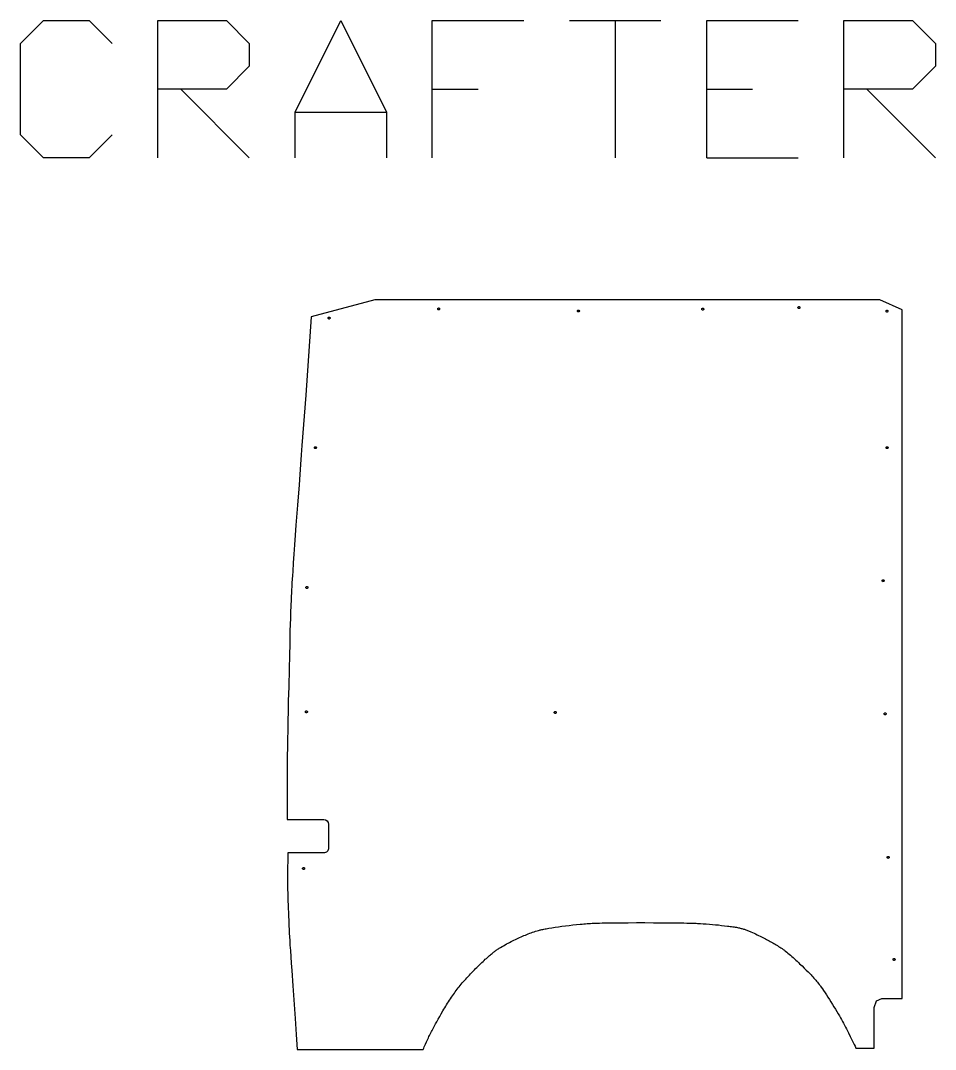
# Model space of a CAD drawing. Extents: x -900 to 7408, y -3188 to 1710.
# Drawn here: x -900 to 962, y -385 to 1710 of the extents above; entities that cross this region are included whole.
import ezdxf

# ---------------------------------------------------------------- set-up
doc = ezdxf.new("R2010")
doc.units = 0
doc.layers.add('Default_Layer', color=1, linetype='CONTINUOUS')

msp = doc.modelspace()

# ---------------------------------------------------------------- linework, layer by layer
at = {"layer": 'Default_Layer'}
for points in [[(-714, 1476.9), (-760.5, 1430.3), (-853.7, 1430.3), (-900.2, 1476.9), (-900.2, 1663.2), (-853.7, 1709.7), (-760.5, 1709.7), (-714, 1663.2)], [(-620.8, 1430.3), (-620.8, 1709.7), (-481.1, 1709.7), (-434.6, 1663.2), (-434.6, 1616.6), (-481.1, 1570), (-620.8, 1570)], [(-341.4, 1430.3), (-341.4, 1523.5), (-248.3, 1709.7), (-155.2, 1523.5), (-155.2, 1430.3)], [(-62, 1430.3), (-62, 1709.7), (124.2, 1709.7)], [(217.4, 1709.7), (403.6, 1709.7)], [(310.5, 1709.7), (310.5, 1430.3)], [(496.8, 1430.3), (496.8, 1709.7), (683, 1709.7)], [(776.2, 1430.3), (776.2, 1709.7), (915.9, 1709.7), (962.4, 1663.2), (962.4, 1616.6), (915.9, 1570), (776.2, 1570)], [(-574.3, 1570), (-434.6, 1430.3)], [(-62, 1570), (31.1, 1570)], [(496.8, 1570), (589.9, 1570)], [(822.7, 1570), (962.4, 1430.3)], [(-341.4, 1523.5), (-155.2, 1523.5)], [(496.8, 1430.3), (683, 1430.3)]]:
    msp.add_lwpolyline(points, dxfattribs=at)
msp.add_lwpolyline([(-283.1, 83, -0.414163), (-273.1, 73), (-273.1, 24.7, -0.414273), (-283.1, 14.7), (-355.8, 14.7), (-355.9, 7.1), (-356.1, -0.5), (-356.5, -15.6), (-356.6, -23.2), (-356.7, -30.7), (-356.8, -34.5), (-356.8, -38.3), (-356.8, -42.1), (-356.8, -45.8), (-356.7, -50), (-356.6, -54.9), (-356.5, -60.4), (-356.3, -66.4), (-355.9, -79.9), (-355.4, -94.7), (-354.8, -110.4), (-354.2, -126.2), (-353.8, -134), (-353.5, -141.6), (-353.1, -149), (-352.8, -156), (-352.3, -163.8), (-351.8, -173.3), (-351, -184.3), (-350.2, -196.6), (-349.3, -210.1), (-348.3, -224.6), (-346.1, -255.9), (-341.3, -322.5), (-339, -355.2), (-336.9, -385.5), (-80.7, -385.5), (-79.5, -382.9), (-78.3, -380.3), (-75.9, -375.1), (-73.6, -369.9), (-71.2, -364.7), (-70, -362.1), (-68.8, -359.5), (-67.6, -356.9), (-66.4, -354.3), (-65.1, -351.7), (-63.8, -349.2), (-62.5, -346.7), (-61.2, -344.1), (-57.7, -337.7), (-55.4, -333.6), (-52.9, -329), (-50, -323.9), (-46.9, -318.5), (-43.6, -312.8), (-40.2, -306.8), (-38.4, -303.8), (-36.5, -300.7), (-34.7, -297.7), (-32.8, -294.6), (-30.8, -291.5), (-28.9, -288.4), (-27, -285.4), (-25, -282.3), (-23, -279.3), (-21.1, -276.4), (-19.1, -273.5), (-17.1, -270.7), (-15.1, -267.9), (-13.2, -265.2), (-11.3, -262.7), (-9.3, -260.2), (-7.4, -257.7), (-5.3, -255.2), (-3.2, -252.7), (-1, -250.1), (1.3, -247.5), (3.6, -244.9), (6, -242.2), (8.5, -239.5), (11, -236.8), (13.5, -234.1), (16, -231.5), (18.6, -228.8), (21.2, -226.1), (23.8, -223.5), (26.3, -220.9), (28.9, -218.4), (31.5, -215.9), (34, -213.4), (36.5, -211), (38.9, -208.6), (41.3, -206.3), (43.7, -204.1), (46, -202), (48.2, -200), (50.4, -198), (52.4, -196.2), (54.4, -194.5), (56.3, -192.8), (58.1, -191.3), (59.7, -189.9), (61.3, -188.7), (62.7, -187.6), (64.1, -186.5), (65.5, -185.5), (66.9, -184.5), (68.3, -183.5), (69.7, -182.5), (71.1, -181.5), (72.6, -180.6), (74.1, -179.6), (75.5, -178.7), (77, -177.8), (80, -176), (83, -174.2), (86.1, -172.5), (89.1, -170.8), (92.2, -169.2), (95.2, -167.6), (98.3, -166), (101.3, -164.5), (104.3, -163.1), (107.2, -161.7), (110.1, -160.3), (113, -158.9), (115.8, -157.6), (118.7, -156.3), (121.6, -155), (124.6, -153.7), (127.5, -152.5), (130.4, -151.3), (133.4, -150.1), (136.3, -149), (139.3, -147.9), (142.3, -146.8), (145.3, -145.8), (148.3, -144.8), (151.4, -143.9), (154.4, -143), (156, -142.6), (157.5, -142.2), (159.1, -141.8), (161, -141.4), (163, -141), (165.2, -140.6), (167.6, -140.1), (170.1, -139.7), (172.8, -139.2), (175.6, -138.7), (181.6, -137.7), (188.1, -136.8), (195, -135.8), (202.1, -134.8), (209.4, -133.9), (216.9, -133), (224.4, -132.1), (231.9, -131.3), (239.4, -130.5), (243, -130.2), (246.6, -129.9), (250.1, -129.6), (253.6, -129.3), (257, -129), (260.2, -128.8), (263.8, -128.6), (268, -128.4), (272.9, -128.3), (278.3, -128.1), (284.2, -128), (290.6, -127.8), (297.4, -127.7), (304.6, -127.6), (312.2, -127.5), (320.1, -127.5), (336.5, -127.4), (353.6, -127.3), (371, -127.3), (388.3, -127.4), (405.2, -127.5), (421.4, -127.6), (436.4, -127.8), (443.4, -127.9), (450, -128), (456.1, -128.1), (461.7, -128.2), (466.7, -128.4), (471.2, -128.5), (475, -128.7), (478.1, -128.8), (483.8, -129.2), (489.8, -129.5), (495.9, -130), (502.1, -130.5), (508.4, -131), (514.7, -131.5), (521, -132.1), (527.1, -132.8), (533.2, -133.5), (539, -134.2), (541.8, -134.5), (544.6, -134.9), (547.3, -135.3), (549.9, -135.7), (552.4, -136), (554.8, -136.4), (557.1, -136.8), (559.3, -137.3), (561.4, -137.7), (563.3, -138.1), (565.2, -138.5), (566.9, -139), (568.5, -139.4), (570.1, -139.9), (571.8, -140.4), (573.4, -140.9), (575.1, -141.5), (576.7, -142.1), (578.4, -142.7), (580, -143.3), (581.7, -143.9), (583.3, -144.6), (585, -145.3), (586.6, -145.9), (589.9, -147.4), (593.1, -148.8), (596.2, -150.3), (599.4, -151.8), (602.4, -153.3), (605.4, -154.8), (608.3, -156.2), (611, -157.6), (616.3, -160.3), (618.8, -161.6), (621.3, -162.9), (623.8, -164.3), (626.2, -165.6), (628.7, -167), (631.1, -168.4), (633.6, -169.8), (636, -171.2), (638.4, -172.6), (640.8, -174.1), (643.2, -175.6), (645.6, -177.1), (647.9, -178.7), (650.2, -180.3), (652.5, -181.9), (654.8, -183.6), (656, -184.4), (657.1, -185.3), (659.6, -187.3), (662.1, -189.3), (664.7, -191.5), (667.3, -193.8), (670, -196.2), (672.8, -198.6), (675.5, -201.1), (678.2, -203.5), (680.8, -206), (683.5, -208.5), (686, -210.9), (690.8, -215.6), (695.1, -219.8), (699.1, -223.8), (703.1, -227.8), (705.1, -229.8), (707.1, -231.8), (709.1, -233.8), (711, -235.9), (712.9, -238), (714.8, -240.1), (716.7, -242.2), (718.6, -244.3), (720.4, -246.4), (722.2, -248.6), (724, -250.8), (725.7, -253), (726.6, -254.2), (727.6, -255.5), (728.7, -257), (729.8, -258.5), (732.2, -262), (734.8, -265.8), (737.6, -270), (740.5, -274.4), (743.6, -279.1), (746.6, -283.9), (749.8, -288.8), (752.9, -293.7), (755.9, -298.6), (758.9, -303.4), (761.8, -308.1), (764.5, -312.7), (767, -316.9), (769.3, -320.9), (771.4, -324.7), (773.5, -328.5), (775.5, -332.3), (777.6, -336.1), (779.5, -340), (781.5, -343.9), (783.4, -347.8), (785.3, -351.7), (789.1, -359.5), (792.9, -367.4), (796.8, -375.2), (798.7, -379.1), (800.6, -383), (837.5, -383), (837.5, -300.3), (842.6, -286.4), (853.4, -281.8), (894.8, -281.8), (894.8, 185.7), (894.8, 653.3), (894.8, 1120.8), (849.5, 1141.2), (335.3, 1141.2), (-179, 1141.2), (-308.8, 1106.3), (-319.5, 947.2), (-327.4, 844.3), (-328.8, 825.2), (-330.3, 805.4), (-331.8, 785.2), (-333.3, 764.6), (-336.4, 723.1), (-339.5, 681.9), (-341, 661.8), (-342.4, 642.3), (-343.8, 623.3), (-345, 605.2), (-346.2, 588.1), (-346.7, 579.9), (-347.2, 572), (-347.7, 564.4), (-348.1, 557.1), (-348.5, 550.2), (-348.8, 543.6), (-349.1, 537.3), (-349.4, 530.9), (-350, 518.1), (-350.5, 505.3), (-350.9, 492.6), (-351.3, 479.8), (-351.7, 467), (-352, 454.3), (-352.3, 441.5), (-352.9, 415.9), (-353.5, 390.4), (-353.7, 377.6), (-354, 364.8), (-354.4, 352.1), (-354.7, 339.3), (-355.1, 324), (-355.4, 308.7), (-356.1, 278.2), (-356.4, 262.9), (-356.7, 247.6), (-357, 232.3), (-357.1, 224.7), (-357.2, 217), (-357.3, 209.3), (-357.3, 201.4), (-357.3, 193.4), (-357.4, 185.2), (-357.4, 168.5), (-357.3, 151.5), (-357.2, 117), (-357.2, 99.9), (-357.2, 83), (-283.1, 83)], format="xyb", close=True, dxfattribs=at)
for points in [[(-50.9, 1122.5), (-50.9, 1122.7), (-50.9, 1122.9), (-50.9, 1123.1), (-50.8, 1123.3), (-50.7, 1123.5), (-50.6, 1123.6), (-50.5, 1123.8), (-50.4, 1123.9), (-50.2, 1124), (-50.1, 1124.2), (-49.9, 1124.3), (-49.7, 1124.3), (-49.5, 1124.4), (-49.3, 1124.5), (-49.1, 1124.5), (-48.9, 1124.5), (-48.7, 1124.5), (-48.5, 1124.5), (-48.3, 1124.4), (-48.2, 1124.3), (-48, 1124.3), (-47.8, 1124.2), (-47.7, 1124), (-47.5, 1123.9), (-47.4, 1123.8), (-47.3, 1123.6), (-47.2, 1123.5), (-47.1, 1123.3), (-47, 1123.1), (-47, 1122.9), (-47, 1122.7), (-46.9, 1122.5), (-47, 1122.3), (-47, 1122.1), (-47, 1121.9), (-47.1, 1121.7), (-47.2, 1121.6), (-47.3, 1121.4), (-47.4, 1121.2), (-47.5, 1121.1), (-47.7, 1121), (-47.8, 1120.8), (-48, 1120.7), (-48.2, 1120.7), (-48.3, 1120.6), (-48.5, 1120.5), (-48.7, 1120.5), (-48.9, 1120.5), (-49.1, 1120.5), (-49.3, 1120.5), (-49.5, 1120.6), (-49.7, 1120.7), (-49.9, 1120.7), (-50.1, 1120.8), (-50.2, 1121), (-50.4, 1121.1), (-50.5, 1121.2), (-50.6, 1121.4), (-50.7, 1121.6), (-50.8, 1121.7), (-50.9, 1121.9), (-50.9, 1122.1), (-50.9, 1122.3), (-50.9, 1122.5)], [(233.6, 1118.3), (233.6, 1118.5), (233.6, 1118.7), (233.7, 1118.9), (233.7, 1119.1), (233.8, 1119.3), (233.9, 1119.5), (234, 1119.6), (234.2, 1119.8), (234.3, 1119.9), (234.5, 1120), (234.6, 1120.1), (234.8, 1120.2), (235, 1120.2), (235.2, 1120.3), (235.4, 1120.3), (235.6, 1120.3), (235.8, 1120.3), (236, 1120.3), (236.2, 1120.2), (236.3, 1120.2), (236.5, 1120.1), (236.7, 1120), (236.8, 1119.9), (237, 1119.8), (237.1, 1119.6), (237.2, 1119.5), (237.3, 1119.3), (237.4, 1119.1), (237.5, 1118.9), (237.5, 1118.7), (237.6, 1118.5), (237.6, 1118.3), (237.6, 1118.1), (237.5, 1117.9), (237.5, 1117.7), (237.4, 1117.6), (237.3, 1117.4), (237.2, 1117.2), (237.1, 1117.1), (237, 1116.9), (236.8, 1116.8), (236.7, 1116.7), (236.5, 1116.6), (236.3, 1116.5), (236.2, 1116.4), (236, 1116.4), (235.8, 1116.4), (235.6, 1116.3), (235.4, 1116.4), (235.2, 1116.4), (235, 1116.4), (234.8, 1116.5), (234.6, 1116.6), (234.5, 1116.7), (234.3, 1116.8), (234.2, 1116.9), (234, 1117.1), (233.9, 1117.2), (233.8, 1117.4), (233.7, 1117.6), (233.7, 1117.7), (233.6, 1117.9), (233.6, 1118.1), (233.6, 1118.3)], [(486.7, 1122.2), (486.7, 1122.4), (486.7, 1122.6), (486.7, 1122.8), (486.8, 1122.9), (486.9, 1123.1), (487, 1123.3), (487.1, 1123.4), (487.2, 1123.6), (487.4, 1123.7), (487.5, 1123.8), (487.7, 1123.9), (487.9, 1124), (488.1, 1124.1), (488.3, 1124.1), (488.4, 1124.2), (488.7, 1124.2), (488.9, 1124.2), (489.1, 1124.1), (489.2, 1124.1), (489.4, 1124), (489.6, 1123.9), (489.8, 1123.8), (489.9, 1123.7), (490.1, 1123.6), (490.2, 1123.4), (490.3, 1123.3), (490.4, 1123.1), (490.5, 1122.9), (490.6, 1122.8), (490.6, 1122.6), (490.6, 1122.4), (490.7, 1122.2), (490.6, 1122), (490.6, 1121.8), (490.6, 1121.6), (490.5, 1121.4), (490.4, 1121.2), (490.3, 1121), (490.2, 1120.9), (490.1, 1120.7), (489.9, 1120.6), (489.8, 1120.5), (489.6, 1120.4), (489.4, 1120.3), (489.2, 1120.3), (489.1, 1120.2), (488.9, 1120.2), (488.7, 1120.2), (488.4, 1120.2), (488.3, 1120.2), (488.1, 1120.3), (487.9, 1120.3), (487.7, 1120.4), (487.5, 1120.5), (487.4, 1120.6), (487.2, 1120.7), (487.1, 1120.9), (487, 1121), (486.9, 1121.2), (486.8, 1121.4), (486.7, 1121.6), (486.7, 1121.8), (486.7, 1122), (486.7, 1122.2)], [(682.6, 1125.2), (682.6, 1125.4), (682.7, 1125.6), (682.7, 1125.8), (682.8, 1126), (682.9, 1126.2), (683, 1126.4), (683.1, 1126.5), (683.2, 1126.7), (683.4, 1126.8), (683.5, 1126.9), (683.7, 1127), (683.9, 1127.1), (684, 1127.2), (684.2, 1127.2), (684.4, 1127.2), (684.6, 1127.2), (684.8, 1127.2), (685, 1127.2), (685.2, 1127.2), (685.4, 1127.1), (685.6, 1127), (685.8, 1126.9), (685.9, 1126.8), (686.1, 1126.7), (686.2, 1126.5), (686.3, 1126.4), (686.4, 1126.2), (686.5, 1126), (686.5, 1125.8), (686.6, 1125.6), (686.6, 1125.4), (686.6, 1125.2), (686.6, 1125), (686.6, 1124.8), (686.5, 1124.6), (686.5, 1124.5), (686.4, 1124.3), (686.3, 1124.1), (686.2, 1124), (686.1, 1123.8), (685.9, 1123.7), (685.8, 1123.6), (685.6, 1123.5), (685.4, 1123.4), (685.2, 1123.3), (685, 1123.3), (684.8, 1123.3), (684.6, 1123.2), (684.4, 1123.3), (684.2, 1123.3), (684, 1123.3), (683.9, 1123.4), (683.7, 1123.5), (683.5, 1123.6), (683.4, 1123.7), (683.2, 1123.8), (683.1, 1124), (683, 1124.1), (682.9, 1124.3), (682.8, 1124.5), (682.7, 1124.6), (682.7, 1124.8), (682.6, 1125), (682.6, 1125.2)], [(861.9, 1117.9), (861.9, 1118.1), (861.9, 1118.3), (862, 1118.5), (862, 1118.7), (862.1, 1118.9), (862.2, 1119), (862.3, 1119.2), (862.5, 1119.3), (862.6, 1119.5), (862.8, 1119.6), (862.9, 1119.7), (863.1, 1119.8), (863.3, 1119.8), (863.5, 1119.9), (863.7, 1119.9), (863.9, 1119.9), (864.1, 1119.9), (864.3, 1119.9), (864.5, 1119.8), (864.7, 1119.8), (864.8, 1119.7), (865, 1119.6), (865.1, 1119.5), (865.3, 1119.3), (865.4, 1119.2), (865.5, 1119), (865.6, 1118.9), (865.7, 1118.7), (865.8, 1118.5), (865.8, 1118.3), (865.9, 1118.1), (865.9, 1117.9), (865.9, 1117.7), (865.8, 1117.5), (865.8, 1117.3), (865.7, 1117.1), (865.6, 1117), (865.5, 1116.8), (865.4, 1116.6), (865.3, 1116.5), (865.1, 1116.4), (865, 1116.3), (864.8, 1116.2), (864.7, 1116.1), (864.5, 1116), (864.3, 1116), (864.1, 1115.9), (863.9, 1115.9), (863.7, 1115.9), (863.5, 1116), (863.3, 1116), (863.1, 1116.1), (862.9, 1116.2), (862.8, 1116.3), (862.6, 1116.4), (862.5, 1116.5), (862.3, 1116.6), (862.2, 1116.8), (862.1, 1117), (862, 1117.1), (862, 1117.3), (861.9, 1117.5), (861.9, 1117.7), (861.9, 1117.9)], [(-274.2, 1104), (-274.2, 1104.2), (-274.2, 1104.4), (-274.1, 1104.6), (-274.1, 1104.8), (-274, 1104.9), (-273.9, 1105.1), (-273.8, 1105.3), (-273.6, 1105.4), (-273.5, 1105.5), (-273.3, 1105.7), (-273.2, 1105.8), (-273, 1105.8), (-272.8, 1105.9), (-272.6, 1106), (-272.4, 1106), (-272.2, 1106), (-272, 1106), (-271.8, 1106), (-271.6, 1105.9), (-271.4, 1105.8), (-271.3, 1105.8), (-271.1, 1105.7), (-270.9, 1105.5), (-270.8, 1105.4), (-270.7, 1105.3), (-270.6, 1105.1), (-270.5, 1104.9), (-270.4, 1104.8), (-270.3, 1104.6), (-270.3, 1104.4), (-270.2, 1104.2), (-270.2, 1104), (-270.2, 1103.8), (-270.3, 1103.6), (-270.3, 1103.4), (-270.4, 1103.2), (-270.5, 1103), (-270.6, 1102.9), (-270.7, 1102.7), (-270.8, 1102.6), (-270.9, 1102.5), (-271.1, 1102.3), (-271.3, 1102.2), (-271.4, 1102.2), (-271.6, 1102.1), (-271.8, 1102), (-272, 1102), (-272.2, 1102), (-272.4, 1102), (-272.6, 1102), (-272.8, 1102.1), (-273, 1102.2), (-273.2, 1102.2), (-273.3, 1102.3), (-273.5, 1102.5), (-273.6, 1102.6), (-273.8, 1102.7), (-273.9, 1102.9), (-274, 1103), (-274.1, 1103.2), (-274.1, 1103.4), (-274.2, 1103.6), (-274.2, 1103.8), (-274.2, 1104)], [(-301.9, 840), (-301.9, 840.2), (-301.9, 840.4), (-301.8, 840.6), (-301.8, 840.8), (-301.7, 840.9), (-301.6, 841.1), (-301.5, 841.3), (-301.3, 841.4), (-301.2, 841.5), (-301.1, 841.6), (-300.9, 841.7), (-300.7, 841.8), (-300.5, 841.9), (-300.3, 841.9), (-300.1, 842), (-299.9, 842), (-299.7, 842), (-299.5, 841.9), (-299.3, 841.9), (-299.2, 841.8), (-299, 841.7), (-298.8, 841.6), (-298.7, 841.5), (-298.5, 841.4), (-298.4, 841.3), (-298.3, 841.1), (-298.2, 840.9), (-298.1, 840.8), (-298, 840.6), (-298, 840.4), (-297.9, 840.2), (-297.9, 840), (-297.9, 839.8), (-298, 839.6), (-298, 839.4), (-298.1, 839.2), (-298.2, 839), (-298.3, 838.9), (-298.4, 838.7), (-298.5, 838.6), (-298.7, 838.4), (-298.8, 838.3), (-299, 838.2), (-299.2, 838.1), (-299.3, 838.1), (-299.5, 838), (-299.7, 838), (-299.9, 838), (-300.1, 838), (-300.3, 838), (-300.5, 838.1), (-300.7, 838.1), (-300.9, 838.2), (-301.1, 838.3), (-301.2, 838.4), (-301.3, 838.6), (-301.5, 838.7), (-301.6, 838.9), (-301.7, 839), (-301.8, 839.2), (-301.8, 839.4), (-301.9, 839.6), (-301.9, 839.8), (-301.9, 840)], [(861.9, 840), (861.9, 840.2), (861.9, 840.4), (862, 840.6), (862, 840.8), (862.1, 841), (862.2, 841.1), (862.3, 841.3), (862.5, 841.4), (862.6, 841.5), (862.8, 841.7), (862.9, 841.8), (863.1, 841.8), (863.3, 841.9), (863.5, 842), (863.7, 842), (863.9, 842), (864.1, 842), (864.3, 842), (864.5, 841.9), (864.7, 841.8), (864.8, 841.8), (865, 841.7), (865.1, 841.5), (865.3, 841.4), (865.4, 841.3), (865.5, 841.1), (865.6, 841), (865.7, 840.8), (865.8, 840.6), (865.8, 840.4), (865.9, 840.2), (865.9, 840), (865.9, 839.8), (865.8, 839.6), (865.8, 839.4), (865.7, 839.2), (865.6, 839.1), (865.5, 838.9), (865.4, 838.7), (865.3, 838.6), (865.1, 838.5), (865, 838.3), (864.8, 838.2), (864.7, 838.2), (864.5, 838.1), (864.3, 838), (864.1, 838), (863.9, 838), (863.7, 838), (863.5, 838), (863.3, 838.1), (863.1, 838.2), (862.9, 838.2), (862.8, 838.3), (862.6, 838.5), (862.5, 838.6), (862.3, 838.7), (862.2, 838.9), (862.1, 839.1), (862, 839.2), (862, 839.4), (861.9, 839.6), (861.9, 839.8), (861.9, 840)], [(853.9, 569), (854, 569.2), (854, 569.4), (854, 569.6), (854.1, 569.8), (854.2, 570), (854.3, 570.1), (854.4, 570.3), (854.5, 570.4), (854.7, 570.6), (854.8, 570.7), (855, 570.8), (855.2, 570.9), (855.3, 570.9), (855.5, 571), (855.7, 571), (855.9, 571), (856.1, 571), (856.3, 571), (856.5, 570.9), (856.7, 570.9), (856.9, 570.8), (857.1, 570.7), (857.2, 570.6), (857.4, 570.4), (857.5, 570.3), (857.6, 570.1), (857.7, 570), (857.8, 569.8), (857.9, 569.6), (857.9, 569.4), (857.9, 569.2), (857.9, 569), (857.9, 568.8), (857.9, 568.6), (857.9, 568.4), (857.8, 568.3), (857.7, 568.1), (857.6, 567.9), (857.5, 567.8), (857.4, 567.6), (857.2, 567.5), (857.1, 567.4), (856.9, 567.3), (856.7, 567.2), (856.5, 567.1), (856.3, 567.1), (856.1, 567), (855.9, 567), (855.7, 567), (855.5, 567.1), (855.3, 567.1), (855.2, 567.2), (855, 567.3), (854.8, 567.4), (854.7, 567.5), (854.5, 567.6), (854.4, 567.8), (854.3, 567.9), (854.2, 568.1), (854.1, 568.3), (854, 568.4), (854, 568.6), (854, 568.8), (853.9, 569)], [(-319.3, 555.3), (-319.3, 555.5), (-319.3, 555.7), (-319.2, 555.9), (-319.2, 556.1), (-319.1, 556.2), (-319, 556.4), (-318.9, 556.5), (-318.7, 556.7), (-318.6, 556.8), (-318.5, 556.9), (-318.3, 557), (-318.1, 557.1), (-317.9, 557.2), (-317.7, 557.2), (-317.5, 557.3), (-317.3, 557.3), (-317.1, 557.3), (-316.9, 557.2), (-316.7, 557.2), (-316.6, 557.1), (-316.4, 557), (-316.2, 556.9), (-316.1, 556.8), (-315.9, 556.7), (-315.8, 556.5), (-315.7, 556.4), (-315.6, 556.2), (-315.5, 556.1), (-315.4, 555.9), (-315.4, 555.7), (-315.3, 555.5), (-315.3, 555.3), (-315.3, 555.1), (-315.4, 554.9), (-315.4, 554.7), (-315.5, 554.5), (-315.6, 554.3), (-315.7, 554.2), (-315.8, 554), (-315.9, 553.9), (-316.1, 553.7), (-316.2, 553.6), (-316.4, 553.5), (-316.6, 553.4), (-316.7, 553.4), (-316.9, 553.3), (-317.1, 553.3), (-317.3, 553.3), (-317.5, 553.3), (-317.7, 553.3), (-317.9, 553.4), (-318.1, 553.4), (-318.3, 553.5), (-318.5, 553.6), (-318.6, 553.7), (-318.7, 553.9), (-318.9, 554), (-319, 554.2), (-319.1, 554.3), (-319.2, 554.5), (-319.2, 554.7), (-319.3, 554.9), (-319.3, 555.1), (-319.3, 555.3)], [(-320.4, 302), (-320.4, 302.2), (-320.4, 302.4), (-320.3, 302.6), (-320.2, 302.8), (-320.2, 302.9), (-320.1, 303.1), (-319.9, 303.2), (-319.8, 303.4), (-319.7, 303.5), (-319.5, 303.6), (-319.4, 303.7), (-319.2, 303.8), (-319, 303.9), (-318.8, 303.9), (-318.6, 304), (-318.4, 304), (-318.2, 304), (-318, 303.9), (-317.8, 303.9), (-317.6, 303.8), (-317.4, 303.7), (-317.3, 303.6), (-317.1, 303.5), (-317, 303.4), (-316.9, 303.2), (-316.7, 303.1), (-316.6, 302.9), (-316.6, 302.8), (-316.5, 302.6), (-316.4, 302.4), (-316.4, 302.2), (-316.4, 302), (-316.4, 301.8), (-316.4, 301.6), (-316.5, 301.4), (-316.6, 301.2), (-316.6, 301), (-316.7, 300.9), (-316.9, 300.7), (-317, 300.6), (-317.1, 300.4), (-317.3, 300.3), (-317.4, 300.2), (-317.6, 300.1), (-317.8, 300.1), (-318, 300), (-318.2, 300), (-318.4, 300), (-318.6, 300), (-318.8, 300), (-319, 300.1), (-319.2, 300.1), (-319.4, 300.2), (-319.5, 300.3), (-319.7, 300.4), (-319.8, 300.6), (-319.9, 300.7), (-320.1, 300.9), (-320.2, 301), (-320.2, 301.2), (-320.3, 301.4), (-320.4, 301.6), (-320.4, 301.8), (-320.4, 302)], [(186.3, 300.8), (186.3, 301), (186.4, 301.2), (186.4, 301.4), (186.5, 301.5), (186.6, 301.7), (186.7, 301.9), (186.8, 302), (186.9, 302.2), (187, 302.3), (187.2, 302.4), (187.4, 302.5), (187.5, 302.6), (187.7, 302.7), (187.9, 302.7), (188.1, 302.8), (188.3, 302.8), (188.5, 302.8), (188.7, 302.7), (188.9, 302.7), (189.1, 302.6), (189.3, 302.5), (189.4, 302.4), (189.6, 302.3), (189.7, 302.2), (189.9, 302), (190, 301.9), (190.1, 301.7), (190.2, 301.5), (190.2, 301.4), (190.3, 301.2), (190.3, 301), (190.3, 300.8), (190.3, 300.6), (190.3, 300.4), (190.2, 300.2), (190.2, 300), (190.1, 299.8), (190, 299.6), (189.9, 299.5), (189.7, 299.4), (189.6, 299.2), (189.4, 299.1), (189.3, 299), (189.1, 298.9), (188.9, 298.9), (188.7, 298.8), (188.5, 298.8), (188.3, 298.8), (188.1, 298.8), (187.9, 298.8), (187.7, 298.9), (187.5, 298.9), (187.4, 299), (187.2, 299.1), (187, 299.2), (186.9, 299.4), (186.8, 299.5), (186.7, 299.6), (186.6, 299.8), (186.5, 300), (186.4, 300.2), (186.4, 300.4), (186.3, 300.6), (186.3, 300.8)], [(858, 297.9), (858.1, 298.2), (858.1, 298.3), (858.1, 298.5), (858.2, 298.7), (858.3, 298.9), (858.4, 299.1), (858.5, 299.2), (858.6, 299.4), (858.8, 299.5), (858.9, 299.6), (859.1, 299.7), (859.3, 299.8), (859.4, 299.9), (859.6, 299.9), (859.8, 299.9), (860, 299.9), (860.2, 299.9), (860.4, 299.9), (860.6, 299.9), (860.8, 299.8), (861, 299.7), (861.2, 299.6), (861.3, 299.5), (861.5, 299.4), (861.6, 299.2), (861.7, 299.1), (861.8, 298.9), (861.9, 298.7), (862, 298.5), (862, 298.3), (862, 298.2), (862, 297.9), (862, 297.7), (862, 297.5), (862, 297.4), (861.9, 297.2), (861.8, 297), (861.7, 296.8), (861.6, 296.7), (861.5, 296.5), (861.3, 296.4), (861.2, 296.3), (861, 296.2), (860.8, 296.1), (860.6, 296), (860.4, 296), (860.2, 296), (860, 295.9), (859.8, 296), (859.6, 296), (859.4, 296), (859.3, 296.1), (859.1, 296.2), (858.9, 296.3), (858.8, 296.4), (858.6, 296.5), (858.5, 296.7), (858.4, 296.8), (858.3, 297), (858.2, 297.2), (858.1, 297.4), (858.1, 297.5), (858.1, 297.7), (858, 297.9)], [(864.2, 5.6), (864.2, 5.8), (864.2, 6), (864.3, 6.2), (864.3, 6.4), (864.4, 6.6), (864.5, 6.7), (864.6, 6.9), (864.8, 7), (864.9, 7.2), (865.1, 7.3), (865.2, 7.4), (865.4, 7.5), (865.6, 7.5), (865.8, 7.6), (866, 7.6), (866.2, 7.6), (866.4, 7.6), (866.6, 7.6), (866.8, 7.5), (867, 7.5), (867.1, 7.4), (867.3, 7.3), (867.4, 7.2), (867.6, 7), (867.7, 6.9), (867.8, 6.7), (867.9, 6.6), (868, 6.4), (868.1, 6.2), (868.1, 6), (868.2, 5.8), (868.2, 5.6), (868.2, 5.4), (868.1, 5.2), (868.1, 5), (868, 4.8), (867.9, 4.7), (867.8, 4.5), (867.7, 4.4), (867.6, 4.2), (867.4, 4.1), (867.3, 4), (867.1, 3.9), (867, 3.8), (866.8, 3.7), (866.6, 3.7), (866.4, 3.6), (866.2, 3.6), (866, 3.6), (865.8, 3.7), (865.6, 3.7), (865.4, 3.8), (865.2, 3.9), (865.1, 4), (864.9, 4.1), (864.8, 4.2), (864.6, 4.4), (864.5, 4.5), (864.4, 4.7), (864.3, 4.8), (864.3, 5), (864.2, 5.2), (864.2, 5.4), (864.2, 5.6)], [(-326.1, -17.1), (-326.1, -16.9), (-326, -16.7), (-326, -16.5), (-325.9, -16.3), (-325.8, -16.1), (-325.7, -16), (-325.6, -15.8), (-325.5, -15.7), (-325.3, -15.5), (-325.2, -15.4), (-325, -15.3), (-324.8, -15.2), (-324.7, -15.2), (-324.5, -15.1), (-324.3, -15.1), (-324.1, -15.1), (-323.9, -15.1), (-323.7, -15.1), (-323.5, -15.2), (-323.3, -15.2), (-323.1, -15.3), (-322.9, -15.4), (-322.8, -15.5), (-322.7, -15.7), (-322.5, -15.8), (-322.4, -16), (-322.3, -16.1), (-322.2, -16.3), (-322.2, -16.5), (-322.1, -16.7), (-322.1, -16.9), (-322.1, -17.1), (-322.1, -17.3), (-322.1, -17.5), (-322.2, -17.7), (-322.2, -17.9), (-322.3, -18), (-322.4, -18.2), (-322.5, -18.3), (-322.7, -18.5), (-322.8, -18.6), (-322.9, -18.7), (-323.1, -18.8), (-323.3, -18.9), (-323.5, -19), (-323.7, -19), (-323.9, -19.1), (-324.1, -19.1), (-324.3, -19.1), (-324.5, -19), (-324.7, -19), (-324.8, -18.9), (-325, -18.8), (-325.2, -18.7), (-325.3, -18.6), (-325.5, -18.5), (-325.6, -18.3), (-325.7, -18.2), (-325.8, -18), (-325.9, -17.9), (-326, -17.7), (-326, -17.5), (-326.1, -17.3), (-326.1, -17.1)], [(876.2, -202.2), (876.2, -202), (876.2, -201.8), (876.3, -201.6), (876.4, -201.4), (876.4, -201.3), (876.5, -201.1), (876.7, -200.9), (876.8, -200.8), (876.9, -200.7), (877.1, -200.5), (877.2, -200.4), (877.4, -200.4), (877.6, -200.3), (877.8, -200.2), (878, -200.2), (878.2, -200.2), (878.4, -200.2), (878.6, -200.2), (878.8, -200.3), (879, -200.4), (879.1, -200.4), (879.3, -200.5), (879.5, -200.7), (879.6, -200.8), (879.7, -200.9), (879.9, -201.1), (880, -201.3), (880, -201.4), (880.1, -201.6), (880.2, -201.8), (880.2, -202), (880.2, -202.2), (880.2, -202.4), (880.2, -202.6), (880.1, -202.8), (880, -203), (880, -203.2), (879.9, -203.3), (879.7, -203.5), (879.6, -203.6), (879.5, -203.8), (879.3, -203.9), (879.1, -204), (879, -204), (878.8, -204.1), (878.6, -204.2), (878.4, -204.2), (878.2, -204.2), (878, -204.2), (877.8, -204.2), (877.6, -204.1), (877.4, -204), (877.2, -204), (877.1, -203.9), (876.9, -203.8), (876.8, -203.6), (876.7, -203.5), (876.5, -203.3), (876.4, -203.2), (876.4, -203), (876.3, -202.8), (876.2, -202.6), (876.2, -202.4), (876.2, -202.2)]]:
    msp.add_lwpolyline(points, close=True, dxfattribs=at)

doc.saveas('drawing.dxf')
